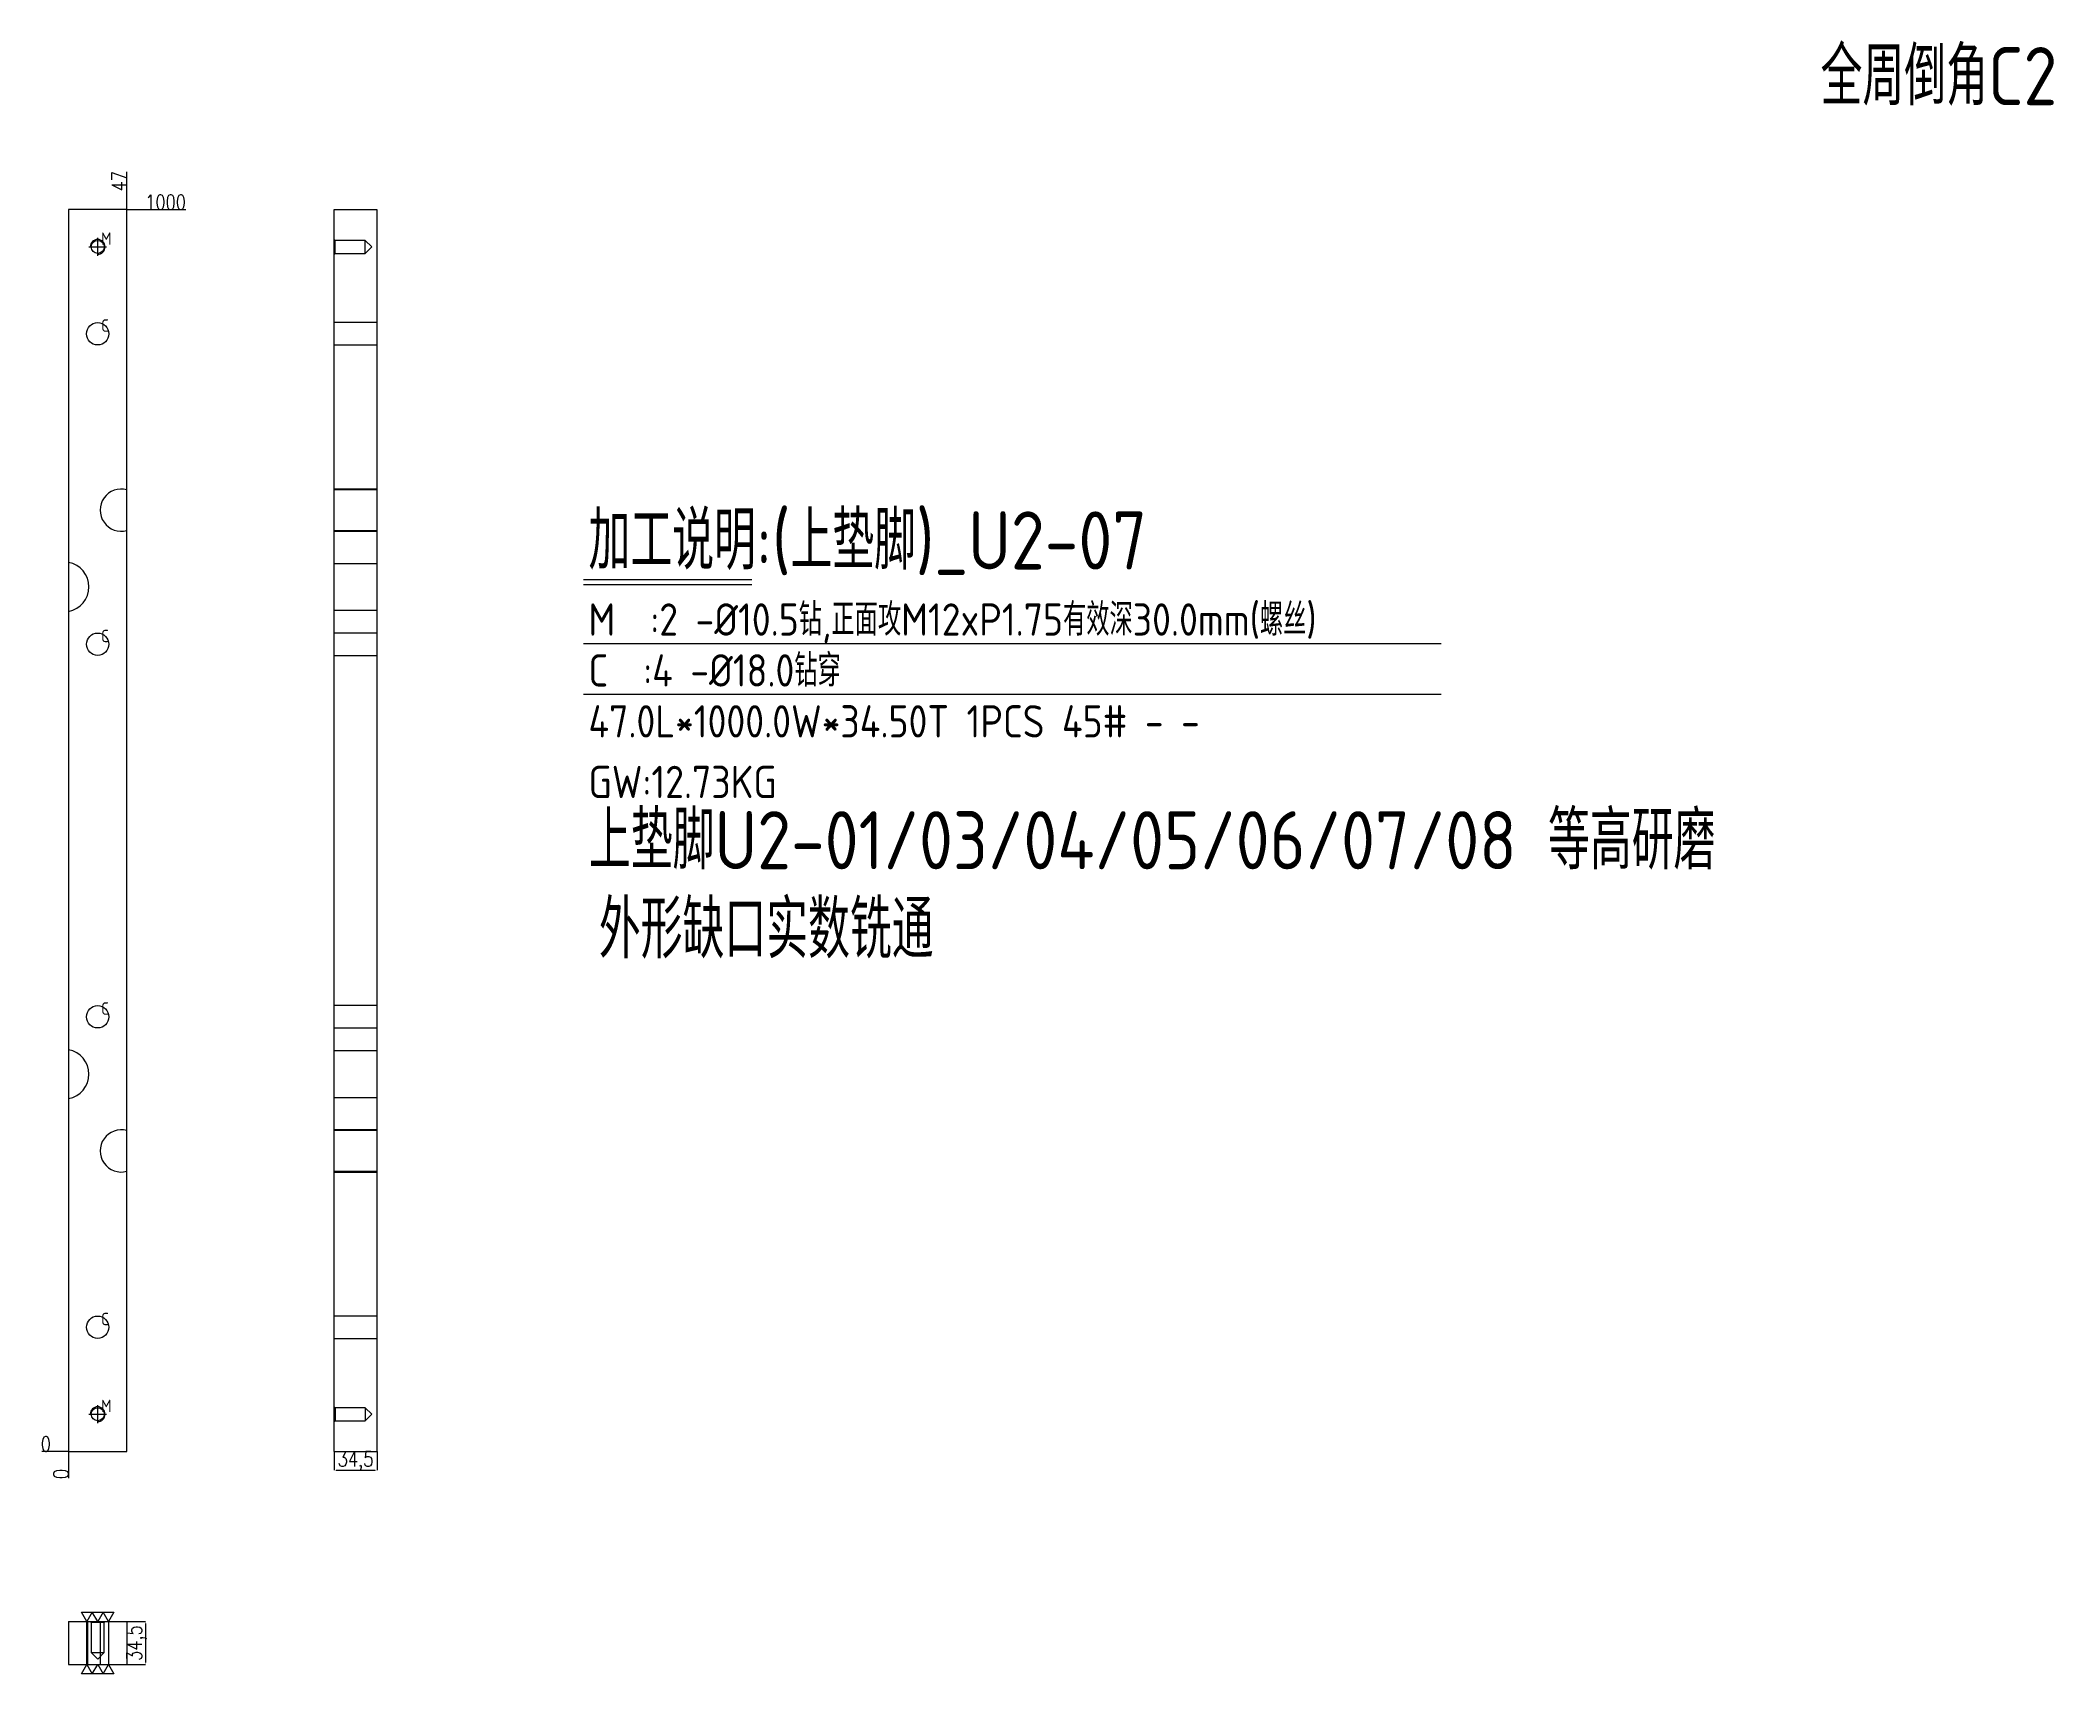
# Model space of a CAD drawing. Header units: millimetres. Extents: x 20121 to 21743, y 68888 to 70204.
import ezdxf

# ---------------------------------------------------------------- set-up
doc = ezdxf.new("R2010")
doc.units = ezdxf.units.MM
doc.linetypes.add('CENTER', pattern=[0])
doc.linetypes.add('DASHED', pattern=[0])
for name, color, linetype, lineweight in [('DIM', 4, 'Continuous', 20), ('U2', 185, 'Continuous', 20), ('U2_W', 1, 'Continuous', 25)]:
    doc.layers.add(name, color=color, linetype=linetype, lineweight=lineweight)
doc.styles.add('gbenor', font='gbenor.shx', dxfattribs={"bigfont": 'gbcbig.shx'})
doc.styles.add('TXT', font='txt.shx', dxfattribs={"width": 0.8, "bigfont": 'ctxt.shx'})
doc.dimstyles.new('零件', dxfattribs={"dimscale": 1.5, "dimtxt": 8, "dimasz": 1, "dimexe": 0, "dimexo": 0, "dimgap": 0, "dimtad": 1, "dimtxsty": 'TXT', "dimcen": 0, "dimclrd": 252, "dimclre": 252, "dimclrt": 4, "dimazin": 3, "dimtp": 0.001, "dimtm": 0.001, "dimtfac": 1, "dimtmove": 0, "dimatfit": 3, "dimlwd": 5, "dimlwe": 5})

# ---------------------------------------------------------------- blocks, each defined once
blk = doc.blocks.new('*D1107')
at = {"layer": 'Defpoints', "color": 0}
for p in [(20190.8, 70067.2), (20205.8, 70067.2), (20143.8, 69067.2)]:
    blk.add_point(p, dxfattribs=at)
at = {"layer": 'DIM', "color": 252, "lineweight": 5}
blk.add_line((20190.8, 70067.2), (20238.3, 70067.2), dxfattribs=at)
at = {"layer": 'DIM', "color": 4, "lineweight": 5, "insert": (20222, 70073.2), "char_height": 12, "attachment_point": 5, "style": 'TXT'}
blk.add_mtext('1000', dxfattribs=at)
blk = doc.blocks.new('*D1108')
at = {"layer": 'Defpoints', "color": 0}
for p in [(20128.8, 69067.2), (20143.8, 69067.2), (20143.8, 69067.2)]:
    blk.add_point(p, dxfattribs=at)
at = {"layer": 'DIM', "color": 252, "lineweight": 5}
blk.add_line((20143.8, 69067.2), (20122.4, 69067.2), dxfattribs=at)
at = {"layer": 'DIM', "color": 4, "lineweight": 5, "insert": (20125.6, 69073.2), "char_height": 12, "attachment_point": 5, "style": 'TXT'}
blk.add_mtext('0', dxfattribs=at)
blk = doc.blocks.new('*D1109')
at = {"layer": 'Defpoints', "color": 0}
for p in [(20143.8, 69067.2), (20143.8, 69067.2), (20143.8, 69052.2)]:
    blk.add_point(p, dxfattribs=at)
at = {"layer": 'DIM', "color": 252, "lineweight": 5}
blk.add_line((20143.8, 69067.2), (20143.8, 69045.8), dxfattribs=at)
at = {"layer": 'DIM', "color": 4, "lineweight": 5, "insert": (20137.8, 69049), "char_height": 12, "attachment_point": 5, "rotation": 90, "style": 'TXT'}
blk.add_mtext('0', dxfattribs=at)
blk = doc.blocks.new('*D1110')
at = {"layer": 'Defpoints', "color": 0}
for p in [(20190.8, 70082.2), (20190.8, 70067.2), (20143.8, 69067.2)]:
    blk.add_point(p, dxfattribs=at)
at = {"layer": 'DIM', "color": 252, "lineweight": 5}
for p, q in [((20190.8, 70079.2), (20190.8, 70097.7)), ((20190.8, 70076.2), (20190.8, 70079.2)), ((20190.8, 70067.2), (20190.8, 70076.2))]:
    blk.add_line(p, q, dxfattribs=at)
at = {"layer": 'DIM', "color": 4, "lineweight": 5, "insert": (20184.8, 70090), "char_height": 12, "attachment_point": 5, "rotation": 90, "style": 'TXT'}
blk.add_mtext('47', dxfattribs=at)
blk = doc.blocks.new('*D1111')
at = {"layer": 'Defpoints', "color": 0}
for p in [(20190.8, 68930.2), (20190.8, 68895.7), (20205.8, 68895.7)]:
    blk.add_point(p, dxfattribs=at)
at = {"layer": 'DIM', "color": 252, "lineweight": 5}
for p, q in [((20190.8, 68930.2), (20205.8, 68930.2)), ((20205.8, 68928.7), (20205.8, 68897.2)), ((20190.8, 68895.7), (20205.8, 68895.7))]:
    blk.add_line(p, q, dxfattribs=at)
at = {"layer": 'DIM', "color": 252}
for points in [[(20206.1, 68928.7), (20205.6, 68928.7), (20205.8, 68930.2)], [(20205.6, 68897.2), (20206.1, 68897.2), (20205.8, 68895.7)]]:
    blk.add_solid(points, dxfattribs=at)
at = {"layer": 'DIM', "color": 4, "lineweight": 5, "insert": (20198.7, 68912.9), "char_height": 12, "attachment_point": 5, "rotation": 90, "style": 'TXT'}
blk.add_mtext('34,5', dxfattribs=at)
blk = doc.blocks.new('*D1112')
at = {"layer": 'Defpoints', "color": 0}
for p in [(20357.8, 69067.2), (20392.3, 69067.2), (20392.3, 69052.2)]:
    blk.add_point(p, dxfattribs=at)
at = {"layer": 'DIM', "color": 252, "lineweight": 5}
for p, q in [((20357.8, 69067.2), (20357.8, 69052.2)), ((20392.3, 69067.2), (20392.3, 69052.2)), ((20359.3, 69052.2), (20390.8, 69052.2))]:
    blk.add_line(p, q, dxfattribs=at)
at = {"layer": 'DIM', "color": 252}
for points in [[(20359.3, 69052.4), (20359.3, 69051.9), (20357.8, 69052.2)], [(20390.8, 69051.9), (20390.8, 69052.4), (20392.3, 69052.2)]]:
    blk.add_solid(points, dxfattribs=at)
at = {"layer": 'DIM', "color": 4, "lineweight": 5, "insert": (20375, 69059.3), "char_height": 12, "attachment_point": 5, "style": 'TXT'}
blk.add_mtext('34,5', dxfattribs=at)

msp = doc.modelspace()

# ---------------------------------------------------------------- linework, layer by layer
at = {"layer": 'DIM', "color": 8, "linetype": 'Continuous', "lineweight": 5}
for p, q in [((20558.695, 69769.293), (20694.322, 69769.293)), ((20558.695, 69765.393), (20694.322, 69765.393)), ((20558.695, 69717.893), (21249.463, 69717.893)), ((20558.695, 69676.893), (21249.463, 69676.893))]:
    msp.add_line(p, q, dxfattribs=at)
at = {"layer": 'DIM', "color": 252, "linetype": 'DASHED', "lineweight": 5}
msp.add_lwpolyline([(20143.816, 70067.179), (20143.816, 69067.179), (20190.816, 69067.179), (20190.816, 70067.179)], close=True, dxfattribs=at)
at = {"layer": 'DIM', "linetype": 'Continuous', "lineweight": 5}
for points in [[(20180.307, 68937.697), (20175.976, 68930.197), (20171.646, 68937.697), (20167.316, 68930.197), (20162.986, 68937.697), (20158.656, 68930.197), (20154.326, 68937.697), (20180.307, 68937.697)], [(20154.326, 68888.197), (20158.656, 68895.697), (20162.986, 68888.197), (20167.316, 68895.697), (20171.646, 68888.197), (20175.976, 68895.697), (20180.307, 68888.197), (20154.326, 68888.197)]]:
    msp.add_lwpolyline(points, close=True, dxfattribs=at)
at = {"layer": 'U2', "color": 135, "linetype": 'Continuous', "lineweight": 5}
for p, q in [((20143.816, 70067.179), (20143.816, 69783.05)), ((20190.816, 70067.179), (20143.816, 70067.179)), ((20190.816, 69841.573), (20190.816, 70067.179)), ((20357.754, 69841.573), (20357.754, 70067.179)), ((20357.754, 70067.179), (20392.254, 70067.179)), ((20392.254, 70067.179), (20392.254, 69841.573)), ((20357.754, 69808.786), (20357.754, 69841.573)), ((20392.254, 69841.573), (20357.754, 69841.573)), ((20392.254, 69841.573), (20392.254, 69808.786)), ((20190.816, 69325.573), (20190.816, 69808.785)), ((20357.754, 69325.573), (20357.754, 69808.785)), ((20357.754, 69808.785), (20392.254, 69808.785)), ((20392.254, 69808.785), (20392.254, 69325.573)), ((20143.816, 69743.688), (20143.816, 69390.67)), ((20143.816, 69351.308), (20143.816, 69067.179)), ((20357.754, 69292.786), (20357.754, 69325.573)), ((20392.254, 69325.573), (20357.754, 69325.573)), ((20392.254, 69325.573), (20392.254, 69292.786)), ((20190.816, 69067.179), (20190.816, 69292.785)), ((20357.754, 69292.785), (20392.254, 69292.785)), ((20357.754, 69067.179), (20357.754, 69292.785)), ((20392.254, 69292.785), (20392.254, 69067.179)), ((20143.816, 69067.179), (20190.816, 69067.179)), ((20357.754, 69067.179), (20392.254, 69067.179)), ((20143.816, 68930.197), (20143.816, 68895.697)), ((20143.816, 68930.197), (20190.816, 68930.197)), ((20190.816, 68930.197), (20190.816, 68895.697)), ((20143.816, 68895.697), (20190.816, 68895.697))]:
    msp.add_line(p, q, dxfattribs=at)
at = {"layer": 'U2', "color": 5, "linetype": 'DASHED', "lineweight": 5, "ltscale": 0.506215}
for p, q in [((20358.501, 70042.432), (20357.754, 70043.179)), ((20382.754, 70042.432), (20358.501, 70042.432)), ((20358.501, 70031.926), (20358.501, 70042.432)), ((20388.007, 70037.179), (20382.754, 70042.432)), ((20382.754, 70031.926), (20382.754, 70042.432)), ((20357.754, 70031.179), (20358.501, 70031.926)), ((20358.501, 70031.926), (20382.754, 70031.926)), ((20382.754, 70031.926), (20388.007, 70037.179)), ((20358.501, 69102.432), (20357.754, 69103.179)), ((20382.754, 69102.432), (20358.501, 69102.432)), ((20358.501, 69102.432), (20358.501, 69091.926)), ((20388.007, 69097.179), (20382.754, 69102.432)), ((20382.754, 69102.432), (20382.754, 69091.926)), ((20357.754, 69091.179), (20358.501, 69091.926)), ((20358.501, 69091.926), (20382.754, 69091.926)), ((20382.754, 69091.926), (20388.007, 69097.179)), ((20161.316, 68930.197), (20162.063, 68929.45)), ((20162.063, 68929.45), (20162.063, 68905.197)), ((20172.569, 68929.45), (20162.063, 68929.45)), ((20172.569, 68929.45), (20173.316, 68930.197)), ((20172.569, 68905.197), (20172.569, 68929.45)), ((20162.063, 68905.197), (20167.316, 68899.944)), ((20162.063, 68905.197), (20172.569, 68905.197)), ((20167.316, 68899.944), (20172.569, 68905.197))]:
    msp.add_line(p, q, dxfattribs=at)
at = {"layer": 'U2', "color": 31, "linetype": 'DASHED', "lineweight": 5, "ltscale": 0.506215}
for p, q in [((20392.254, 69976.183), (20357.754, 69976.183)), ((20357.754, 69958.176), (20392.254, 69958.176)), ((20392.254, 69726.183), (20357.754, 69726.183)), ((20357.754, 69708.176), (20392.254, 69708.176)), ((20392.254, 69426.183), (20357.754, 69426.183)), ((20357.754, 69408.176), (20392.254, 69408.176)), ((20392.254, 69176.183), (20357.754, 69176.183)), ((20357.754, 69158.176), (20392.254, 69158.176)), ((20158.313, 68930.197), (20158.313, 68895.697)), ((20176.32, 68895.697), (20176.32, 68930.197))]:
    msp.add_line(p, q, dxfattribs=at)
at = {"layer": 'U2', "color": 135, "linetype": 'DASHED', "lineweight": 5, "ltscale": 0.506215}
for p, q in [((20392.254, 69842.179), (20357.754, 69842.179)), ((20357.754, 69808.179), (20392.254, 69808.179)), ((20392.254, 69782.033), (20357.754, 69782.033)), ((20357.754, 69744.706), (20392.254, 69744.706)), ((20392.254, 69389.653), (20357.754, 69389.653)), ((20357.754, 69352.325), (20392.254, 69352.325)), ((20392.254, 69326.179), (20357.754, 69326.179)), ((20357.754, 69292.179), (20392.254, 69292.179)), ((20159.257, 68895.697), (20159.257, 68930.197)), ((20169.316, 68930.197), (20169.316, 68895.697))]:
    msp.add_line(p, q, dxfattribs=at)
at = {"layer": 'U2', "color": 42, "linetype": 'Continuous', "lineweight": 5}
for centre, radius in [((20167.316, 70037.179), 5.253), ((20167.316, 69967.179), 9.004), ((20167.316, 69717.179), 9.004), ((20167.316, 69417.179), 9.004), ((20167.316, 69167.179), 9.004), ((20167.316, 69097.179), 5.253)]:
    msp.add_circle(centre, radius, dxfattribs=at)
for centre in [(20167.316, 70037.179), (20167.316, 69097.179)]:
    msp.add_arc(centre, 6, 270, 180, dxfattribs=at)
at = {"layer": 'U2', "color": 135, "linetype": 'Continuous', "lineweight": 5}
for centre, radius, start, end in [((20186.316, 69825.179), 17, 74.650523, 285.349477), ((20140.257, 69763.369), 20, 280.249939, 79.750061), ((20140.257, 69370.989), 20, 280.249939, 79.750061), ((20186.316, 69309.179), 17, 74.650523, 285.349477)]:
    msp.add_arc(centre, radius, start, end, dxfattribs=at)
at = {"layer": 'U2_W', "color": 1, "linetype": 'CENTER', "lineweight": 5, "ltscale": 0.506215}
for p, q in [((20167.316, 70029.979), (20167.316, 70044.379)), ((20160.116, 70037.179), (20174.516, 70037.179)), ((20167.316, 69089.979), (20167.316, 69104.379)), ((20160.116, 69097.179), (20174.516, 69097.179))]:
    msp.add_line(p, q, dxfattribs=at)

# ---------------------------------------------------------------- texts
at = {"layer": 'DIM', "color": 6, "lineweight": 5, "style": 'gbenor'}
msp.add_text('全周倒角C2', height=46.8, dxfattribs=at).set_placement((21554.99, 70151.256))
at = {"layer": 'DIM', "color": 4, "lineweight": 5, "style": 'gbenor'}
for s, height, p in [('M', 10, (20170.076, 70038.81)), ('C', 10, (20170.136, 69968.84)), ('加工说明:(上垫脚)_U2-07', 46.8, (20562.677, 69777.37)), ('M  :2 -%%c10.5钻,正面攻M12xP1.75有效深30.0mm(螺丝)', 26, (20562.595, 69724.113)), ('C', 10, (20170.136, 69718.84)), ('C  :4 -%%c18.0钻穿', 26, (20562.595, 69683.113)), ('47.0L*1000.0W*34.50T 1PCS 45# - -', 26, (20562.595, 69642.113)), ('GW:12.73KG', 26, (20562.595, 69593.313)), ('C', 10, (20170.136, 69418.84)), ('C', 10, (20170.136, 69168.84)), ('M', 10, (20170.076, 69098.81))]:
    msp.add_text(s, height=height, dxfattribs=at).set_placement(p)
at = {"layer": 'DIM', "color": 21, "lineweight": 5, "style": 'gbenor'}
for s, p in [('上垫脚U2-01/03/04/05/06/07/08 等高研磨', (20563.032, 69535.97)), ('外形缺口实数铣通', (20570.984, 69464.201))]:
    msp.add_text(s, height=46.8, dxfattribs=at).set_placement(p)

# ---------------------------------------------------------------- dimensions: what is measured, and where the dimension line sits
at = {"layer": 'DIM', "lineweight": 5}
for feature_location, offset, dtype, origin, picture, middle in [((20190.816, 70067.179), (0, 15), 1, (20143.816, 69067.179), '*D1110', (20184.816, 70089.951)), ((20190.816, 70067.179), (15, 0), 0, (20143.816, 69067.179), '*D1107', (20222.045, 70073.179)), ((20143.816240768, 69067.179073062), (-15, 0), 0, (20143.816240768, 69067.179073062), '*D1108', (20125.616240768, 69073.179073062)), ((20143.816240768, 69067.179073062), (0, -15), 1, (20143.816240768, 69067.179073062), '*D1109', (20137.816240768, 69048.979073062))]:
    dim = msp.add_ordinate_dim(feature_location=feature_location, offset=offset, dtype=dtype, origin=origin, dimstyle='零件', dxfattribs=at)
    dim.commit()
    dim.dimension.update_dxf_attribs({"geometry": picture, "text_midpoint": middle})
dim = msp.add_linear_dim(base=(20392.254, 69052.179), p1=(20357.754, 69067.179), p2=(20392.254, 69067.179), dimstyle='零件', dxfattribs=at)
dim.commit()
dim.dimension.update_dxf_attribs({"geometry": '*D1112', "text_midpoint": (20375.004, 69059.322)})
dim = msp.add_linear_dim(base=(20205.816, 68895.697), p1=(20190.816, 68930.197), p2=(20190.816, 68895.697), angle=90, dimstyle='零件', dxfattribs=at)
dim.commit()
dim.dimension.update_dxf_attribs({"geometry": '*D1111', "text_midpoint": (20198.673, 68912.947)})

doc.saveas('drawing.dxf')
